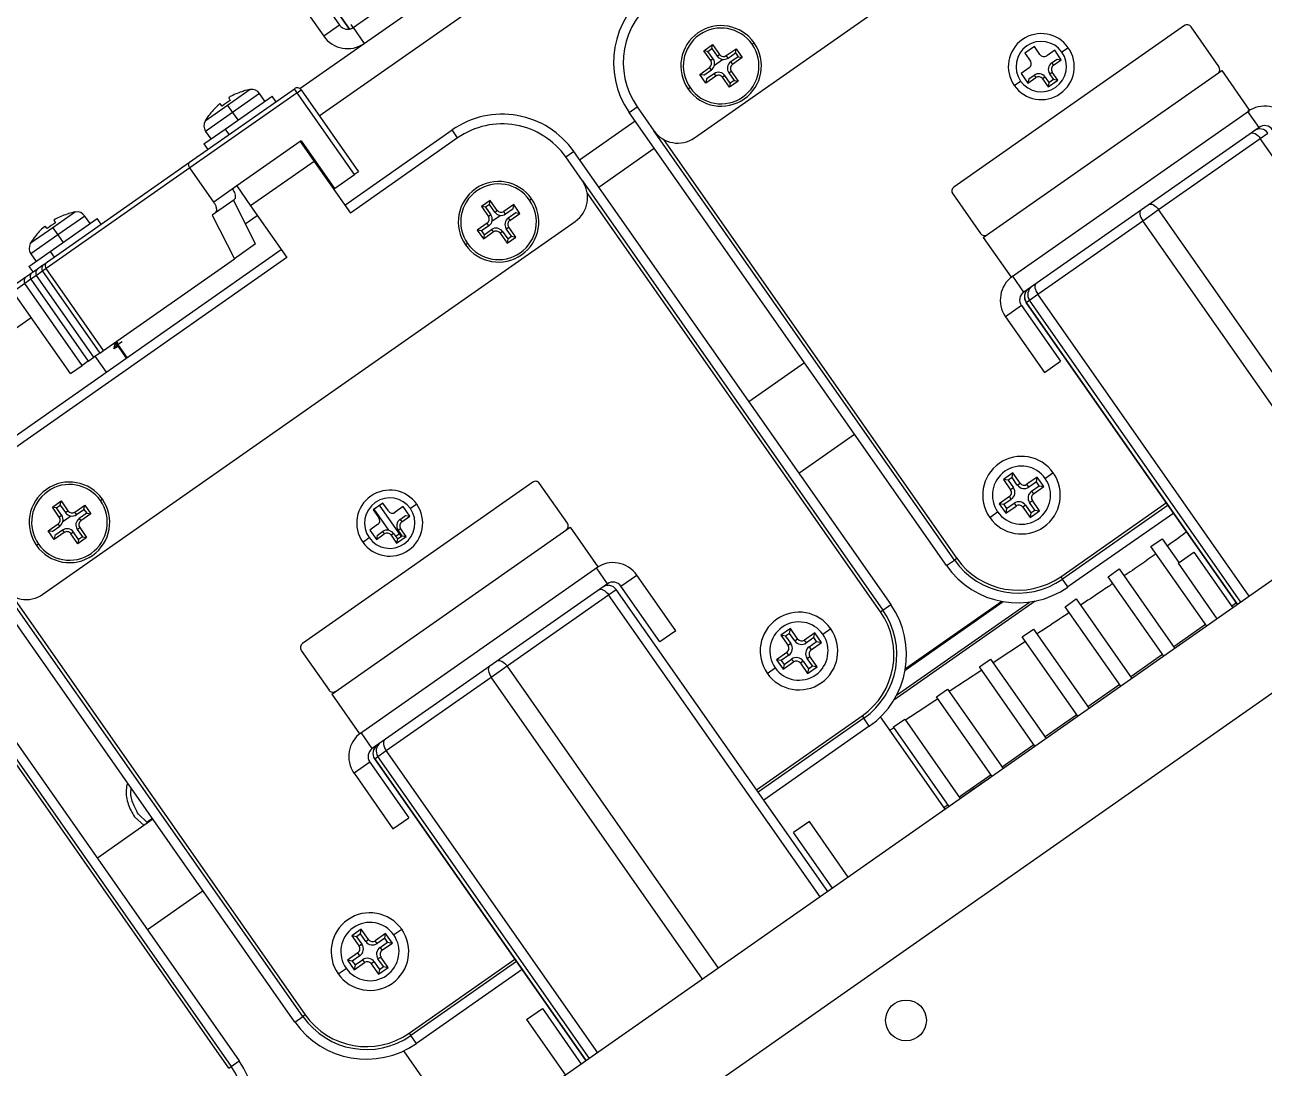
# Model space of a CAD drawing. Header units: millimetres. Extents: x 152904052 to 153933663, y 538271515 to 539240469.
# Drawn here: x 153354179.3 to 153354307, y 538947628.5 to 538947736 of the extents above; entities that cross this region are included whole.
import ezdxf

# ---------------------------------------------------------------- set-up
doc = ezdxf.new("R2010")
doc.units = ezdxf.units.MM
doc.layers.add('POWR', color=5, linetype='Continuous')

msp = doc.modelspace()

# ---------------------------------------------------------------- linework, layer by layer
at = {"layer": 'POWR', "color": 7}
for p, q in [((153354248.3, 538947724.32), (153354303.19, 538947762.75)), ((153354209.62, 538947726.59), (153354247.11, 538947752.84)), ((153354213.11, 538947735.69), (153354237.36, 538947752.67)), ((153354214.26, 538947734.05), (153354238.51, 538947751.03)), ((153354205.62, 538947745.7), (153354212.74, 538947735.53)), ((153354212.74, 538947735.53), (153354205.62, 538947745.7)), ((153354207.71, 538947741.67), (153354211.72, 538947735.94)), ((153354100.79, 538947522.14), (153354412.51, 538947740.42)), ((153354395.76, 538947740.29), (153354174.59, 538947585.42)), ((153354206.07, 538947740.53), (153354210.08, 538947734.79)), ((153354211.72, 538947735.94), (153354210.08, 538947734.79)), ((153354213.12, 538947735.7), (153354212.9, 538947736.01)), ((153354213.11, 538947735.69), (153354214.26, 538947734.05)), ((153354298.81, 538947735.88), (153354275.05, 538947719.24)), ((153354302.37, 538947731.66), (153354299.5, 538947735.75)), ((153354207.61, 538947729.4), (153354214.26, 538947734.05)), ((153354249.28, 538947733.3), (153354250.18, 538947733.93)), ((153354250.1, 538947733.51), (153354250.18, 538947733.93)), ((153354250.18, 538947733.93), (153354250.89, 538947732.91)), ((153354254.24, 538947733.97), (153354254.44, 538947734.11)), ((153354283.35, 538947733.72), (153354282.36, 538947733.03)), ((153354283.92, 538947732.9), (153354283.35, 538947733.72)), ((153354286.85, 538947733.61), (153354286.19, 538947733.15)), ((153354249.99, 538947732.28), (153354249.28, 538947733.3)), ((153354249.7, 538947733.23), (153354249.28, 538947733.3)), ((153354249.7, 538947733.23), (153354250.1, 538947733.51)), ((153354250.24, 538947732.45), (153354249.7, 538947733.23)), ((153354250.24, 538947732.45), (153354249.99, 538947732.28)), ((153354250.1, 538947733.51), (153354250.64, 538947732.73)), ((153354250.37, 538947731.81), (153354251.21, 538947732.39)), ((153354250.64, 538947732.73), (153354250.89, 538947732.91)), ((153354251.59, 538947732.79), (153354252.61, 538947733.5)), ((153354251.77, 538947732.53), (153354251.59, 538947732.79)), ((153354251.77, 538947732.53), (153354252.54, 538947733.08)), ((153354252.82, 538947732.68), (153354252.04, 538947732.14)), ((153354253.24, 538947732.6), (153354252.22, 538947731.88)), ((153354252.54, 538947733.08), (153354252.61, 538947733.5)), ((153354252.54, 538947733.08), (153354252.82, 538947732.68)), ((153354252.61, 538947733.5), (153354253.24, 538947732.6)), ((153354252.82, 538947732.68), (153354253.24, 538947732.6)), ((153354282.36, 538947733.03), (153354282.94, 538947732.21)), ((153354285.44, 538947733.35), (153354284.62, 538947732.78)), ((153354285.13, 538947732.05), (153354285.7, 538947732.44)), ((153354285.31, 538947731.8), (153354286.12, 538947732.37)), ((153354286.12, 538947732.37), (153354285.44, 538947733.35)), ((153354285.7, 538947732.44), (153354286.12, 538947732.37)), ((153354248.85, 538947730.86), (153354249.87, 538947731.58)), ((153354249.27, 538947730.79), (153354250.05, 538947731.33)), ((153354250.05, 538947731.33), (153354249.87, 538947731.58)), ((153354251.85, 538947731.01), (153354252.1, 538947731.19)), ((153354251.85, 538947731.01), (153354252.39, 538947730.24)), ((153354252.04, 538947732.14), (153354252.22, 538947731.88)), ((153354252.1, 538947731.19), (153354252.82, 538947730.16)), ((153354278.08, 538947714.04), (153354302.66, 538947731.25)), ((153354282.82, 538947731.52), (153354282, 538947730.94)), ((153354284.93, 538947730.92), (153354285.18, 538947731.1)), ((153354285.13, 538947732.05), (153354285.31, 538947731.8)), ((153354285.76, 538947730.28), (153354285.18, 538947731.1)), ((153354302.66, 538947731.25), (153354305.52, 538947727.15)), ((153354249.48, 538947729.96), (153354248.85, 538947730.86)), ((153354249.27, 538947730.79), (153354248.85, 538947730.86)), ((153354248.9, 538947730.78), (153354248.99, 538947730.84)), ((153354250.5, 538947730.68), (153354249.48, 538947729.96)), ((153354249.55, 538947730.39), (153354249.48, 538947729.96)), ((153354250.32, 538947730.93), (153354249.55, 538947730.39)), ((153354250.32, 538947730.93), (153354250.5, 538947730.68)), ((153354251.45, 538947730.73), (153354251.2, 538947730.56)), ((153354251.91, 538947729.53), (153354251.2, 538947730.56)), ((153354251.99, 538947729.96), (153354251.45, 538947730.73)), ((153354252.82, 538947730.16), (153354251.91, 538947729.53)), ((153354251.99, 538947729.96), (153354251.91, 538947729.53)), ((153354252.39, 538947730.24), (153354251.99, 538947729.96)), ((153354252.39, 538947730.24), (153354252.82, 538947730.16)), ((153354281.28, 538947729.71), (153354281.93, 538947730.16)), ((153354282, 538947730.94), (153354282.68, 538947729.96)), ((153354282.68, 538947729.96), (153354283.5, 538947730.53)), ((153354282.76, 538947730.39), (153354282.68, 538947729.96)), ((153354282.76, 538947730.39), (153354283.33, 538947730.78)), ((153354283.33, 538947730.78), (153354283.5, 538947730.53)), ((153354284.45, 538947730.59), (153354284.2, 538947730.41)), ((153354284.2, 538947730.41), (153354284.77, 538947729.59)), ((153354284.45, 538947730.59), (153354284.85, 538947730.02)), ((153354284.77, 538947729.59), (153354285.76, 538947730.28)), ((153354284.85, 538947730.02), (153354284.77, 538947729.59)), ((153354284.85, 538947730.02), (153354285.33, 538947730.36)), ((153354285.33, 538947730.36), (153354284.93, 538947730.92)), ((153354285.33, 538947730.36), (153354285.76, 538947730.28)), ((153354196.25, 538947721.81), (153354207.06, 538947729.38)), ((153354207.35, 538947728.97), (153354196.29, 538947721.23)), ((153354199.91, 538947725.22), (153354204.76, 538947728.62)), ((153354202.5, 538947729.3), (153354200.18, 538947727.67)), ((153354203.48, 538947728.88), (153354200.69, 538947726.93)), ((153354201.79, 538947729.14), (153354201.8, 538947729.12)), ((153354204.02, 538947728.11), (153354203.48, 538947728.88)), ((153354205.16, 538947728.05), (153354204.76, 538947728.62)), ((153354207.35, 538947728.97), (153354207.06, 538947729.38)), ((153354207.35, 538947728.97), (153354207.76, 538947729.26)), ((153354213.26, 538947720.53), (153354207.35, 538947728.97)), ((153354207.76, 538947729.26), (153354213.66, 538947720.82)), ((153354247.85, 538947729.5), (153354247.65, 538947729.35)), ((153354200.18, 538947727.67), (153354197.85, 538947726.04)), ((153354199.61, 538947727.59), (153354199.4, 538947727.83)), ((153354200.18, 538947727.67), (153354200.69, 538947726.93)), ((153354200.29, 538947728.45), (153354200.45, 538947728.18)), ((153354241.58, 538947726.94), (153354242.4, 538947727.51)), ((153354242.4, 538947727.51), (153354244.12, 538947725.06)), ((153354200.69, 538947726.93), (153354197.91, 538947724.98)), ((153354198.25, 538947726.64), (153354198.24, 538947726.66)), ((153354200.69, 538947726.93), (153354201.24, 538947726.16)), ((153354236.45, 538947722.06), (153354242.19, 538947726.08)), ((153354274.28, 538947680.25), (153354241.58, 538947726.94)), ((153354280.95, 538947709.95), (153354305.52, 538947727.15)), ((153354306.51, 538947725.4), (153354305.36, 538947727.04)), ((153354197.71, 538947723.69), (153354199.91, 538947725.22)), ((153354197.91, 538947724.98), (153354198.45, 538947724.21)), ((153354199.91, 538947725.22), (153354200.31, 538947724.65)), ((153354212.26, 538947717.39), (153354223.32, 538947725.13)), ((153354223.89, 538947724.32), (153354223.32, 538947725.13)), ((153354275.1, 538947680.82), (153354244.12, 538947725.06)), ((153354306.51, 538947725.4), (153354282.26, 538947708.42)), ((153354306.63, 538947724.26), (153354307.41, 538947724.81)), ((153354197.71, 538947723.69), (153354198.12, 538947723.12)), ((153354207.67, 538947723.94), (153354201.11, 538947719.36)), ((153354207.77, 538947724.01), (153354207.67, 538947723.94)), ((153354207.67, 538947723.94), (153354209.1, 538947721.9)), ((153354207.77, 538947724.01), (153354211.21, 538947719.1)), ((153354207.94, 538947723.77), (153354207.84, 538947723.7)), ((153354208, 538947723.68), (153354207.94, 538947723.56)), ((153354223.89, 538947724.32), (153354212.83, 538947716.57)), ((153354245.12, 538947724.16), (153354275.34, 538947680.99)), ((153354296.15, 538947716.93), (153354306.63, 538947724.26)), ((153354328.43, 538947693.14), (153354306.63, 538947724.26)), ((153354235.03, 538947722.35), (153354235.85, 538947722.92)), ((153354236.75, 538947719.89), (153354235.03, 538947722.35)), ((153354235.85, 538947722.92), (153354268.54, 538947676.23)), ((153354238.43, 538947719.24), (153354244.16, 538947723.25)), ((153354196.29, 538947721.23), (153354181.48, 538947710.86)), ((153354181.6, 538947711.55), (153354196.25, 538947721.81)), ((153354198.76, 538947717.7), (153354196.29, 538947721.23)), ((153354209.1, 538947721.9), (153354202.55, 538947717.31)), ((153354209.1, 538947721.9), (153354212.83, 538947716.57)), ((153354213.66, 538947720.82), (153354213.26, 538947720.53)), ((153354211.21, 538947719.1), (153354213.26, 538947720.53)), ((153354236.75, 538947719.89), (153354267.72, 538947675.66)), ((153354201.11, 538947719.36), (153354198.76, 538947717.7)), ((153354201.11, 538947719.36), (153354202.55, 538947717.31)), ((153354211.21, 538947719.1), (153354211.11, 538947719.03)), ((153354267.48, 538947675.49), (153354237.26, 538947718.65)), ((153354274.93, 538947718.55), (153354277.8, 538947714.45)), ((153354200.85, 538947717.95), (153354198.93, 538947716.61)), ((153354203.06, 538947713.39), (153354200.77, 538947717.89)), ((153354202.55, 538947717.31), (153354206.28, 538947711.98)), ((153354227.24, 538947717.87), (153354226.34, 538947717.24)), ((153354226.34, 538947717.24), (153354227.06, 538947716.22)), ((153354226.77, 538947717.17), (153354226.34, 538947717.24)), ((153354227.16, 538947717.44), (153354226.77, 538947717.17)), ((153354226.77, 538947717.17), (153354227.31, 538947716.39)), ((153354227.16, 538947717.44), (153354227.24, 538947717.87)), ((153354227.71, 538947716.67), (153354227.16, 538947717.44)), ((153354227.96, 538947716.85), (153354227.24, 538947717.87)), ((153354229.68, 538947717.44), (153354228.65, 538947716.73)), ((153354229.6, 538947717.02), (153354228.83, 538947716.47)), ((153354229.6, 538947717.02), (153354229.68, 538947717.44)), ((153354229.65, 538947717.3), (153354229.73, 538947717.36)), ((153354230.31, 538947716.54), (153354229.68, 538947717.44)), ((153354231.3, 538947717.91), (153354231.51, 538947718.05)), ((153354181.13, 538947677.29), (153354236.01, 538947715.71)), ((153354181.89, 538947712.61), (153354186.74, 538947716)), ((153354184.48, 538947716.68), (153354182.16, 538947715.05)), ((153354182.27, 538947715.83), (153354182.43, 538947715.56)), ((153354185.46, 538947716.26), (153354182.67, 538947714.31)), ((153354183.77, 538947716.52), (153354183.78, 538947716.5)), ((153354186, 538947715.49), (153354185.46, 538947716.26)), ((153354187.14, 538947715.43), (153354186.74, 538947716)), ((153354198.93, 538947716.61), (153354198.6, 538947716.37)), ((153354198.6, 538947716.37), (153354200.89, 538947711.87)), ((153354202, 538947715.46), (153354203.24, 538947716.32)), ((153354227.31, 538947716.39), (153354227.06, 538947716.22)), ((153354227.43, 538947715.75), (153354228.27, 538947716.33)), ((153354227.71, 538947716.67), (153354227.96, 538947716.85)), ((153354228.83, 538947716.47), (153354228.65, 538947716.73)), ((153354229.11, 538947716.08), (153354229.88, 538947716.62)), ((153354229.11, 538947716.08), (153354229.28, 538947715.82)), ((153354229.28, 538947715.82), (153354230.31, 538947716.54)), ((153354229.88, 538947716.62), (153354230.31, 538947716.54)), ((153354283.7, 538947708.21), (153354294.52, 538947715.78)), ((153354294.52, 538947715.78), (153354296.15, 538947716.93)), ((153354316.31, 538947684.66), (153354294.52, 538947715.78)), ((153354317.95, 538947685.8), (153354296.15, 538947716.93)), ((153354182.16, 538947715.05), (153354179.83, 538947713.42)), ((153354181.58, 538947714.97), (153354181.38, 538947715.21)), ((153354182.16, 538947715.05), (153354182.67, 538947714.31)), ((153354226.93, 538947715.52), (153354225.91, 538947714.8)), ((153354225.91, 538947714.8), (153354226.54, 538947713.9)), ((153354226.34, 538947714.73), (153354225.91, 538947714.8)), ((153354227.11, 538947715.27), (153354226.34, 538947714.73)), ((153354226.34, 538947714.73), (153354226.62, 538947714.33)), ((153354226.54, 538947713.9), (153354227.56, 538947714.62)), ((153354226.62, 538947714.33), (153354227.39, 538947714.87)), ((153354227.11, 538947715.27), (153354226.93, 538947715.52)), ((153354227.39, 538947714.87), (153354227.56, 538947714.62)), ((153354228.51, 538947714.67), (153354228.26, 538947714.5)), ((153354228.26, 538947714.5), (153354228.98, 538947713.47)), ((153354228.51, 538947714.67), (153354229.05, 538947713.9)), ((153354228.91, 538947714.95), (153354229.16, 538947715.13)), ((153354229.45, 538947714.18), (153354228.91, 538947714.95)), ((153354229.88, 538947714.1), (153354229.16, 538947715.13)), ((153354182.67, 538947714.31), (153354179.89, 538947712.36)), ((153354180.23, 538947714.02), (153354180.22, 538947714.04)), ((153354182.67, 538947714.31), (153354183.22, 538947713.54)), ((153354203.06, 538947713.39), (153354200.89, 538947711.87)), ((153354224.91, 538947713.44), (153354224.71, 538947713.29)), ((153354226.62, 538947714.33), (153354226.54, 538947713.9)), ((153354228.98, 538947713.47), (153354229.88, 538947714.1)), ((153354229.05, 538947713.9), (153354228.98, 538947713.47)), ((153354229.05, 538947713.9), (153354229.45, 538947714.18)), ((153354229.45, 538947714.18), (153354229.88, 538947714.1)), ((153354278.08, 538947714.04), (153354280.95, 538947709.95)), ((153354176.62, 538947692.44), (153354205.7, 538947712.8)), ((153354206.28, 538947711.98), (153354177.2, 538947691.62)), ((153354179.69, 538947711.07), (153354181.89, 538947712.61)), ((153354179.89, 538947712.36), (153354180.43, 538947711.59)), ((153354181.89, 538947712.61), (153354182.29, 538947712.03)), ((153354187.39, 538947702.42), (153354200.89, 538947711.87)), ((153354179.69, 538947711.07), (153354180.09, 538947710.5)), ((153354180.02, 538947710.44), (153354180.59, 538947710.84)), ((153354181.09, 538947710.59), (153354180.47, 538947710.15)), ((153354180.59, 538947710.84), (153354181, 538947711.13)), ((153354181, 538947711.13), (153354181.03, 538947711.15)), ((153354181, 538947711.13), (153354181.04, 538947711.07)), ((153354181.03, 538947711.15), (153354181.22, 538947711.28)), ((153354181.09, 538947710.59), (153354187, 538947702.15)), ((153354181.1, 538947710.59), (153354181.09, 538947710.59)), ((153354181.48, 538947710.86), (153354181.1, 538947710.59)), ((153354181.1, 538947710.59), (153354187, 538947702.15)), ((153354181.22, 538947711.28), (153354181.6, 538947711.55)), ((153354187.39, 538947702.42), (153354181.48, 538947710.86)), ((153354179.27, 538947709.31), (153354178.07, 538947708.47)), ((153354178.19, 538947709.17), (153354179.39, 538947710)), ((153354179.89, 538947709.75), (153354179.27, 538947709.31)), ((153354185.18, 538947700.87), (153354179.27, 538947709.31)), ((153354179.39, 538947710), (153354179.8, 538947710.29)), ((153354179.8, 538947710.29), (153354179.83, 538947710.31)), ((153354179.8, 538947710.29), (153354179.84, 538947710.23)), ((153354179.83, 538947710.31), (153354180.02, 538947710.44)), ((153354179.89, 538947709.75), (153354185.8, 538947701.31)), ((153354179.9, 538947709.75), (153354179.89, 538947709.75)), ((153354180.47, 538947710.15), (153354179.9, 538947709.75)), ((153354179.9, 538947709.75), (153354185.8, 538947701.31)), ((153354186.38, 538947701.71), (153354180.47, 538947710.15)), ((153354282.26, 538947708.42), (153354281.11, 538947710.06)), ((153354183.98, 538947700.03), (153354178.07, 538947708.47)), ((153354282.84, 538947707.61), (153354283.7, 538947708.21)), ((153354305.5, 538947677.08), (153354283.7, 538947708.21)), ((153354282.02, 538947707.03), (153354280.38, 538947705.88)), ((153354282.02, 538947707.03), (153354286.03, 538947701.3)), ((153354282.51, 538947707.37), (153354282.84, 538947707.61)), ((153354282.51, 538947707.37), (153354304.3, 538947676.24)), ((153354304.3, 538947676.25), (153354282.51, 538947707.37)), ((153354282.51, 538947707.37), (153354282.51, 538947707.37)), ((153354304.64, 538947676.48), (153354282.84, 538947707.61)), ((153354142.45, 538947679.56), (153354179.94, 538947705.81)), ((153354280.38, 538947705.88), (153354284.39, 538947700.15)), ((153354188.34, 538947703.09), (153354188.53, 538947703.08)), ((153354188.58, 538947703.26), (153354189.73, 538947701.62)), ((153354188.65, 538947703.3), (153354189.8, 538947701.67)), ((153354185.8, 538947701.31), (153354186.38, 538947701.71)), ((153354187, 538947702.15), (153354186.38, 538947701.71)), ((153354187.68, 538947700.18), (153354186.53, 538947701.82)), ((153354187, 538947702.15), (153354187.39, 538947702.42)), ((153354187, 538947702.15), (153354187, 538947702.15)), ((153354188.62, 538947702.67), (153354188.85, 538947702.87)), ((153354188.79, 538947702.79), (153354188.62, 538947702.67)), ((153354183.98, 538947700.03), (153354185.18, 538947700.87)), ((153354185.8, 538947701.31), (153354185.18, 538947700.87)), ((153354185.8, 538947701.31), (153354185.8, 538947701.31)), ((153354259.65, 538947701.14), (153354253.92, 538947697.12)), ((153354284.39, 538947700.15), (153354286.03, 538947701.3)), ((153354264.81, 538947693.76), (153354259.08, 538947689.75)), ((153354231.64, 538947688.84), (153354207.88, 538947672.21)), ((153354281.13, 538947689.81), (153354280.15, 538947689.12)), ((153354280.64, 538947689.03), (153354280.15, 538947689.12)), ((153354280.15, 538947689.12), (153354280.9, 538947688.06)), ((153354281.05, 538947689.32), (153354280.64, 538947689.03)), ((153354280.64, 538947689.03), (153354281.18, 538947688.26)), ((153354281.05, 538947689.32), (153354281.13, 538947689.81)), ((153354281.59, 538947688.54), (153354281.05, 538947689.32)), ((153354281.88, 538947688.74), (153354281.13, 538947689.81)), ((153354283.64, 538947689.37), (153354282.58, 538947688.62)), ((153354283.55, 538947688.88), (153354282.78, 538947688.33)), ((153354283.55, 538947688.88), (153354283.64, 538947689.37)), ((153354283.84, 538947688.47), (153354283.55, 538947688.88)), ((153354284.33, 538947688.38), (153354283.64, 538947689.37)), ((153354285.3, 538947689.79), (153354284.48, 538947689.22)), ((153354235.2, 538947684.62), (153354232.33, 538947688.72)), ((153354281.18, 538947688.26), (153354280.9, 538947688.06)), ((153354281.59, 538947688.54), (153354281.88, 538947688.74)), ((153354282.78, 538947688.33), (153354282.58, 538947688.62)), ((153354283.06, 538947687.93), (153354283.84, 538947688.47)), ((153354283.06, 538947687.93), (153354283.26, 538947687.64)), ((153354283.26, 538947687.64), (153354284.33, 538947688.38)), ((153354283.84, 538947688.47), (153354284.33, 538947688.38)), ((153354182.11, 538947686.27), (153354183.01, 538947686.9)), ((153354182.53, 538947686.19), (153354182.93, 538947686.47)), ((153354182.93, 538947686.47), (153354183.01, 538947686.9)), ((153354182.93, 538947686.47), (153354183.47, 538947685.7)), ((153354183.01, 538947686.9), (153354183.72, 538947685.88)), ((153354184.42, 538947685.75), (153354185.44, 538947686.47)), ((153354185.37, 538947686.04), (153354185.44, 538947686.47)), ((153354185.44, 538947686.47), (153354186.07, 538947685.57)), ((153354187.07, 538947686.94), (153354187.27, 538947687.08)), ((153354216.18, 538947686.69), (153354215.19, 538947686)), ((153354218.08, 538947683.27), (153354215.85, 538947686.46)), ((153354216.75, 538947685.87), (153354216.18, 538947686.69)), ((153354218.27, 538947686.32), (153354217.45, 538947685.74)), ((153354218.95, 538947685.34), (153354218.27, 538947686.32)), ((153354219.67, 538947686.57), (153354219.02, 538947686.11)), ((153354280.77, 538947687.36), (153354279.71, 538947686.61)), ((153354279.71, 538947686.61), (153354280.4, 538947685.63)), ((153354280.2, 538947686.53), (153354279.71, 538947686.61)), ((153354280.97, 538947687.07), (153354280.2, 538947686.53)), ((153354280.2, 538947686.53), (153354280.48, 538947686.12)), ((153354280.4, 538947685.63), (153354281.46, 538947686.38)), ((153354280.48, 538947686.12), (153354281.26, 538947686.66)), ((153354280.97, 538947687.07), (153354280.77, 538947687.36)), ((153354281.26, 538947686.66), (153354281.46, 538947686.38)), ((153354282.45, 538947686.46), (153354282.16, 538947686.25)), ((153354282.45, 538947686.46), (153354282.99, 538947685.68)), ((153354282.85, 538947686.74), (153354283.14, 538947686.94)), ((153354283.4, 538947685.96), (153354282.85, 538947686.74)), ((153354283.89, 538947685.88), (153354283.14, 538947686.94)), ((153354286.07, 538947679.1), (153354296.96, 538947686.73)), ((153354297.13, 538947686.48), (153354286.24, 538947678.86)), ((153354182.82, 538947685.24), (153354182.11, 538947686.27)), ((153354182.53, 538947686.19), (153354182.11, 538947686.27)), ((153354183.07, 538947685.42), (153354182.53, 538947686.19)), ((153354183.07, 538947685.42), (153354182.82, 538947685.24)), ((153354183.2, 538947684.78), (153354184.03, 538947685.36)), ((153354183.47, 538947685.7), (153354183.72, 538947685.88)), ((153354184.6, 538947685.5), (153354184.42, 538947685.75)), ((153354184.6, 538947685.5), (153354185.37, 538947686.04)), ((153354185.65, 538947685.64), (153354184.87, 538947685.1)), ((153354184.87, 538947685.1), (153354185.05, 538947684.85)), ((153354186.07, 538947685.57), (153354185.05, 538947684.85)), ((153354185.37, 538947686.04), (153354185.65, 538947685.64)), ((153354185.65, 538947685.64), (153354186.07, 538947685.57)), ((153354215.19, 538947686), (153354215.77, 538947685.18)), ((153354216.8, 538947683.88), (153354215.28, 538947686.06)), ((153354217.96, 538947685.01), (153354218.53, 538947685.41)), ((153354217.96, 538947685.01), (153354218.14, 538947684.76)), ((153354218.14, 538947684.76), (153354218.95, 538947685.34)), ((153354218.53, 538947685.41), (153354218.95, 538947685.34)), ((153354278.74, 538947685.2), (153354279.56, 538947685.78)), ((153354280.48, 538947686.12), (153354280.4, 538947685.63)), ((153354282.16, 538947686.25), (153354282.9, 538947685.19)), ((153354282.9, 538947685.19), (153354283.89, 538947685.88)), ((153354282.99, 538947685.68), (153354282.9, 538947685.19)), ((153354282.99, 538947685.68), (153354283.4, 538947685.96)), ((153354283.4, 538947685.96), (153354283.89, 538947685.88)), ((153354297.71, 538947685.66), (153354286.81, 538947678.04)), ((153354181.68, 538947683.83), (153354182.7, 538947684.55)), ((153354182.31, 538947682.93), (153354181.68, 538947683.83)), ((153354182.1, 538947683.76), (153354181.68, 538947683.83)), ((153354181.73, 538947683.75), (153354181.81, 538947683.81)), ((153354182.1, 538947683.76), (153354182.88, 538947684.3)), ((153354183.15, 538947683.9), (153354182.38, 538947683.36)), ((153354182.88, 538947684.3), (153354182.7, 538947684.55)), ((153354183.15, 538947683.9), (153354183.33, 538947683.65)), ((153354184.68, 538947683.98), (153354184.93, 538947684.16)), ((153354184.68, 538947683.98), (153354185.22, 538947683.21)), ((153354184.93, 538947684.16), (153354185.64, 538947683.13)), ((153354210.91, 538947667.01), (153354235.49, 538947684.22)), ((153354215.64, 538947684.48), (153354214.83, 538947683.91)), ((153354214.83, 538947683.91), (153354215.51, 538947682.93)), ((153354215.59, 538947683.35), (153354216.16, 538947683.75)), ((153354216.16, 538947683.75), (153354216.33, 538947683.5)), ((153354217.76, 538947683.89), (153354218.01, 538947684.07)), ((153354218.16, 538947683.32), (153354217.76, 538947683.89)), ((153354218.59, 538947683.25), (153354218.01, 538947684.07)), ((153354235.49, 538947684.22), (153354238.35, 538947680.12)), ((153354180.68, 538947682.46), (153354180.48, 538947682.32)), ((153354183.33, 538947683.65), (153354182.31, 538947682.93)), ((153354182.38, 538947683.36), (153354182.31, 538947682.93)), ((153354184.28, 538947683.7), (153354184.03, 538947683.52)), ((153354184.74, 538947682.5), (153354184.03, 538947683.52)), ((153354184.82, 538947682.93), (153354184.28, 538947683.7)), ((153354185.64, 538947683.13), (153354184.74, 538947682.5)), ((153354184.82, 538947682.93), (153354184.74, 538947682.5)), ((153354185.22, 538947683.21), (153354184.82, 538947682.93)), ((153354185.22, 538947683.21), (153354185.64, 538947683.13)), ((153354214.1, 538947682.67), (153354214.76, 538947683.13)), ((153354215.51, 538947682.93), (153354216.33, 538947683.5)), ((153354215.59, 538947683.35), (153354215.51, 538947682.93)), ((153354217.28, 538947683.55), (153354217.03, 538947683.38)), ((153354217.03, 538947683.38), (153354217.6, 538947682.56)), ((153354217.28, 538947683.55), (153354217.68, 538947682.99)), ((153354217.91, 538947683.51), (153354217.51, 538947683.23)), ((153354217.6, 538947682.56), (153354218.59, 538947683.25)), ((153354217.68, 538947682.99), (153354217.6, 538947682.56)), ((153354217.68, 538947682.99), (153354218.16, 538947683.32)), ((153354218.16, 538947683.32), (153354218.59, 538947683.25)), ((153354295.37, 538947682.2), (153354296.52, 538947683)), ((153354296.52, 538947683), (153354298.24, 538947680.55)), ((153354301.11, 538947674.01), (153354295.37, 538947682.2)), ((153354298.16, 538947680.49), (153354299.8, 538947681.64)), ((153354299.8, 538947681.64), (153354303.81, 538947675.9)), ((153354207.11, 538947633.21), (153354174.41, 538947679.91)), ((153354213.78, 538947662.91), (153354238.35, 538947680.12)), ((153354239.34, 538947678.37), (153354238.19, 538947680)), ((153354274.28, 538947680.25), (153354275.1, 538947680.82)), ((153354275.34, 538947680.99), (153354275.1, 538947680.82)), ((153354290.95, 538947679.1), (153354292.1, 538947679.91)), ((153354292.1, 538947679.91), (153354297.83, 538947671.71)), ((153354298.16, 538947680.49), (153354302.17, 538947674.75)), ((153354240.73, 538947678.12), (153354242.37, 538947679.27)), ((153354246.38, 538947673.53), (153354242.37, 538947679.27)), ((153354286.07, 538947679.1), (153354286.24, 538947678.86)), ((153354286.81, 538947678.04), (153354286.24, 538947678.86)), ((153354296.68, 538947670.91), (153354290.95, 538947679.1)), ((153354207.93, 538947633.79), (153354176.95, 538947678.02)), ((153354239.34, 538947678.37), (153354215.09, 538947661.39)), ((153354239.46, 538947677.23), (153354240.24, 538947677.78)), ((153354262.04, 538947646.65), (153354240.24, 538947677.78)), ((153354244.75, 538947672.39), (153354240.73, 538947678.12)), ((153354177.95, 538947677.12), (153354208.17, 538947633.96)), ((153354228.98, 538947669.9), (153354239.46, 538947677.23)), ((153354261.26, 538947646.1), (153354239.46, 538947677.23)), ((153354267.72, 538947675.66), (153354268.54, 538947676.23)), ((153354283.44, 538947676.59), (153354268.85, 538947666.38)), ((153354269.14, 538947666.88), (153354282.86, 538947676.49)), ((153354270.03, 538947669.46), (153354280.14, 538947676.54)), ((153354280, 538947676.56), (153354270.05, 538947669.6)), ((153354286.53, 538947676.01), (153354287.67, 538947676.81)), ((153354287.67, 538947676.81), (153354293.41, 538947668.62)), ((153354304.19, 538947676.41), (153354303.7, 538947676.07)), ((153354168.68, 538947675.89), (153354201.37, 538947629.2)), ((153354267.48, 538947675.49), (153354267.72, 538947675.66)), ((153354292.26, 538947667.81), (153354286.53, 538947676.01)), ((153354246.38, 538947673.53), (153354244.75, 538947672.39)), ((153354258.2, 538947673.75), (153354257.21, 538947673.06)), ((153354258.11, 538947673.26), (153354258.2, 538947673.75)), ((153354258.94, 538947672.68), (153354258.2, 538947673.75)), ((153354262.36, 538947673.73), (153354261.54, 538947673.16)), ((153354282.1, 538947672.91), (153354283.25, 538947673.71)), ((153354283.25, 538947673.71), (153354288.98, 538947665.52)), ((153354300.99, 538947674.17), (153354297.72, 538947671.88)), ((153354169.58, 538947672.86), (153354200.55, 538947628.63)), ((153354257.7, 538947672.97), (153354257.21, 538947673.06)), ((153354257.21, 538947673.06), (153354257.96, 538947672)), ((153354258.11, 538947673.26), (153354257.7, 538947672.97)), ((153354257.7, 538947672.97), (153354258.25, 538947672.2)), ((153354258.65, 538947672.48), (153354258.11, 538947673.26)), ((153354258.65, 538947672.48), (153354258.94, 538947672.68)), ((153354260.7, 538947673.31), (153354259.64, 538947672.56)), ((153354259.84, 538947672.27), (153354259.64, 538947672.56)), ((153354260.62, 538947672.82), (153354259.84, 538947672.27)), ((153354260.13, 538947671.87), (153354260.9, 538947672.41)), ((153354260.33, 538947671.58), (153354261.39, 538947672.32)), ((153354260.62, 538947672.82), (153354260.7, 538947673.31)), ((153354260.9, 538947672.41), (153354260.62, 538947672.82)), ((153354261.39, 538947672.32), (153354260.7, 538947673.31)), ((153354260.9, 538947672.41), (153354261.39, 538947672.32)), ((153354282.44, 538947672.43), (153354279.09, 538947670.23)), ((153354287.84, 538947664.72), (153354282.1, 538947672.91)), ((153354200.31, 538947628.45), (153354170.09, 538947671.62)), ((153354207.76, 538947671.51), (153354210.63, 538947667.42)), ((153354257.84, 538947671.3), (153354256.77, 538947670.55)), ((153354258.04, 538947671.01), (153354257.26, 538947670.47)), ((153354258.04, 538947671.01), (153354257.84, 538947671.3)), ((153354258.25, 538947672.2), (153354257.96, 538947672)), ((153354260.13, 538947671.87), (153354260.33, 538947671.58)), ((153354296.57, 538947671.08), (153354293.29, 538947668.78)), ((153354227.35, 538947668.75), (153354228.98, 538947669.9)), ((153354250.78, 538947638.77), (153354228.98, 538947669.9)), ((153354255.81, 538947669.14), (153354256.62, 538947669.72)), ((153354256.77, 538947670.55), (153354257.46, 538947669.57)), ((153354257.26, 538947670.47), (153354256.77, 538947670.55)), ((153354257.26, 538947670.47), (153354257.55, 538947670.06)), ((153354257.46, 538947669.57), (153354258.53, 538947670.32)), ((153354257.55, 538947670.06), (153354257.46, 538947669.57)), ((153354257.55, 538947670.06), (153354258.32, 538947670.6)), ((153354258.32, 538947670.6), (153354258.53, 538947670.32)), ((153354259.51, 538947670.39), (153354259.22, 538947670.19)), ((153354259.22, 538947670.19), (153354259.97, 538947669.13)), ((153354259.51, 538947670.39), (153354260.05, 538947669.62)), ((153354259.92, 538947670.68), (153354260.2, 538947670.88)), ((153354260.46, 538947669.9), (153354259.92, 538947670.68)), ((153354259.97, 538947669.13), (153354260.95, 538947669.82)), ((153354260.05, 538947669.62), (153354260.46, 538947669.9)), ((153354260.95, 538947669.82), (153354260.2, 538947670.88)), ((153354260.46, 538947669.9), (153354260.95, 538947669.82)), ((153354277.68, 538947669.81), (153354278.83, 538947670.61)), ((153354283.41, 538947661.62), (153354277.68, 538947669.81)), ((153354278.83, 538947670.61), (153354284.56, 538947662.42)), ((153354216.53, 538947661.18), (153354227.35, 538947668.75)), ((153354249.14, 538947637.62), (153354227.35, 538947668.75)), ((153354260.05, 538947669.62), (153354259.97, 538947669.13)), ((153354277.92, 538947669.47), (153354274.57, 538947667.28)), ((153354273.26, 538947666.71), (153354274.4, 538947667.52)), ((153354274.4, 538947667.52), (153354280.14, 538947659.33)), ((153354292.15, 538947667.98), (153354288.87, 538947665.68)), ((153354210.91, 538947667.01), (153354213.78, 538947662.91)), ((153354278.99, 538947658.52), (153354273.26, 538947666.71)), ((153354254.69, 538947657.14), (153354265.59, 538947664.76)), ((153354265.59, 538947664.76), (153354265.76, 538947664.52)), ((153354274.16, 538947655.14), (153354267.49, 538947664.66)), ((153354287.72, 538947664.88), (153354284.45, 538947662.59)), ((153354265.76, 538947664.52), (153354254.87, 538947656.89)), ((153354266.33, 538947663.7), (153354255.44, 538947656.07)), ((153354266.33, 538947663.7), (153354265.76, 538947664.52)), ((153354268.88, 538947663.54), (153354268.46, 538947663.27)), ((153354268.83, 538947663.62), (153354269.98, 538947664.42)), ((153354274.57, 538947655.42), (153354268.83, 538947663.62)), ((153354269.98, 538947664.42), (153354275.71, 538947656.23)), ((153354215.09, 538947661.39), (153354213.94, 538947663.03)), ((153354215.67, 538947660.58), (153354216.53, 538947661.18)), ((153354238.33, 538947630.05), (153354216.53, 538947661.18)), ((153354283.3, 538947661.78), (153354280.02, 538947659.49)), ((153354214.85, 538947660), (153354213.21, 538947658.85)), ((153354214.85, 538947660), (153354218.86, 538947654.26)), ((153354215.34, 538947660.34), (153354215.67, 538947660.58)), ((153354215.34, 538947660.34), (153354237.13, 538947629.21)), ((153354237.13, 538947629.21), (153354215.34, 538947660.34)), ((153354215.34, 538947660.34), (153354215.34, 538947660.34)), ((153354237.47, 538947629.45), (153354215.67, 538947660.58)), ((153354213.21, 538947658.85), (153354217.22, 538947653.11)), ((153354278.88, 538947658.69), (153354275.6, 538947656.39)), ((153354190.57, 538947654.36), (153354191.57, 538947653.46)), ((153354191.86, 538947653.79), (153354190.98, 538947654.64)), ((153354274.45, 538947655.59), (153354274.04, 538947655.3)), ((153354192.48, 538947654.1), (153354186.75, 538947650.09)), ((153354217.22, 538947653.11), (153354218.86, 538947654.26)), ((153354260.15, 538947653.87), (153354258.51, 538947652.73)), ((153354264.16, 538947648.14), (153354260.15, 538947653.87)), ((153354262.53, 538947646.99), (153354258.51, 538947652.73)), ((153354197.64, 538947646.73), (153354191.91, 538947642.72)), ((153354213.96, 538947642.78), (153354212.98, 538947642.09)), ((153354212.98, 538947642.09), (153354213.73, 538947641.02)), ((153354213.47, 538947642), (153354212.98, 538947642.09)), ((153354213.88, 538947642.29), (153354213.47, 538947642)), ((153354213.47, 538947642), (153354214.01, 538947641.22)), ((153354213.88, 538947642.29), (153354213.96, 538947642.78)), ((153354214.42, 538947641.51), (153354213.88, 538947642.29)), ((153354214.71, 538947641.71), (153354213.96, 538947642.78)), ((153354214.42, 538947641.51), (153354214.71, 538947641.71)), ((153354216.47, 538947642.33), (153354215.4, 538947641.59)), ((153354215.61, 538947641.3), (153354215.4, 538947641.59)), ((153354216.38, 538947641.84), (153354215.61, 538947641.3)), ((153354216.38, 538947641.84), (153354216.47, 538947642.33)), ((153354216.67, 538947641.44), (153354216.38, 538947641.84)), ((153354217.16, 538947641.35), (153354216.47, 538947642.33)), ((153354218.12, 538947642.76), (153354217.31, 538947642.19)), ((153354213.6, 538947640.33), (153354212.54, 538947639.58)), ((153354213.8, 538947640.04), (153354213.6, 538947640.33)), ((153354214.01, 538947641.22), (153354213.73, 538947641.02)), ((153354215.89, 538947640.89), (153354216.67, 538947641.44)), ((153354215.89, 538947640.89), (153354216.09, 538947640.6)), ((153354216.09, 538947640.6), (153354217.16, 538947641.35)), ((153354216.67, 538947641.44), (153354217.16, 538947641.35)), ((153354212.54, 538947639.58), (153354213.23, 538947638.6)), ((153354213.03, 538947639.49), (153354212.54, 538947639.58)), ((153354213.8, 538947640.04), (153354213.03, 538947639.49)), ((153354213.03, 538947639.49), (153354213.31, 538947639.09)), ((153354213.23, 538947638.6), (153354214.29, 538947639.34)), ((153354213.31, 538947639.09), (153354213.23, 538947638.6)), ((153354213.31, 538947639.09), (153354214.09, 538947639.63)), ((153354214.09, 538947639.63), (153354214.29, 538947639.34)), ((153354215.28, 538947639.42), (153354214.99, 538947639.22)), ((153354214.99, 538947639.22), (153354215.73, 538947638.16)), ((153354215.28, 538947639.42), (153354215.82, 538947638.64)), ((153354215.68, 538947639.71), (153354215.97, 538947639.91)), ((153354216.23, 538947638.93), (153354215.68, 538947639.71)), ((153354216.72, 538947638.84), (153354215.97, 538947639.91)), ((153354218.9, 538947632.07), (153354229.79, 538947639.7)), ((153354229.96, 538947639.45), (153354219.07, 538947631.82)), ((153354211.57, 538947638.17), (153354212.39, 538947638.74)), ((153354215.73, 538947638.16), (153354216.72, 538947638.84)), ((153354215.82, 538947638.64), (153354215.73, 538947638.16)), ((153354215.82, 538947638.64), (153354216.23, 538947638.93)), ((153354216.23, 538947638.93), (153354216.72, 538947638.84)), ((153354230.54, 538947638.63), (153354219.64, 538947631)), ((153354208.17, 538947633.96), (153354207.93, 538947633.79)), ((153354230.99, 538947633.46), (153354232.63, 538947634.6)), ((153354232.63, 538947634.6), (153354236.64, 538947628.87)), ((153354207.11, 538947633.21), (153354207.93, 538947633.79)), ((153354230.99, 538947633.46), (153354235, 538947627.72)), ((153354218.9, 538947632.07), (153354219.07, 538947631.82)), ((153354219.64, 538947631), (153354219.07, 538947631.82)), ((153354225.01, 538947620.72), (153354218.34, 538947630.25)), ((153354200.55, 538947628.63), (153354201.37, 538947629.2)), ((153354200.31, 538947628.45), (153354200.55, 538947628.63))]:
    msp.add_line(p, q, dxfattribs=at)
at = {"layer": 'POWR', "color": 7, "flags": 128}
for points in [[(153354305.63, 538947724.78), (153354305.72, 538947724.83), (153354305.84, 538947724.84), (153354305.96, 538947724.81), (153354306.1, 538947724.76), (153354306.24, 538947724.67), (153354306.38, 538947724.56), (153354306.51, 538947724.42), (153354306.63, 538947724.26)], [(153354295.15, 538947717.45), (153354295.25, 538947717.49), (153354295.36, 538947717.5), (153354295.49, 538947717.48), (153354295.62, 538947717.42), (153354295.76, 538947717.33), (153354295.9, 538947717.22), (153354296.03, 538947717.08), (153354296.15, 538947716.93)], [(153354294.33, 538947716.87), (153354294.27, 538947716.81), (153354294.23, 538947716.71), (153354294.21, 538947716.59), (153354294.23, 538947716.44), (153354294.26, 538947716.28), (153354294.33, 538947716.12), (153354294.41, 538947715.95), (153354294.52, 538947715.78)], [(153354283.52, 538947709.3), (153354283.45, 538947709.23), (153354283.41, 538947709.14), (153354283.4, 538947709.01), (153354283.41, 538947708.87), (153354283.45, 538947708.71), (153354283.51, 538947708.54), (153354283.6, 538947708.38), (153354283.7, 538947708.21)], [(153354238.46, 538947677.75), (153354238.55, 538947677.79), (153354238.67, 538947677.8), (153354238.79, 538947677.78), (153354238.93, 538947677.72), (153354239.07, 538947677.64), (153354239.21, 538947677.52), (153354239.34, 538947677.39), (153354239.46, 538947677.23)], [(153354227.16, 538947669.84), (153354227.1, 538947669.77), (153354227.06, 538947669.67), (153354227.04, 538947669.55), (153354227.06, 538947669.41), (153354227.09, 538947669.25), (153354227.16, 538947669.08), (153354227.24, 538947668.91), (153354227.35, 538947668.75)], [(153354227.98, 538947670.42), (153354228.08, 538947670.46), (153354228.19, 538947670.47), (153354228.32, 538947670.44), (153354228.45, 538947670.39), (153354228.59, 538947670.3), (153354228.73, 538947670.19), (153354228.86, 538947670.05), (153354228.98, 538947669.9)], [(153354216.35, 538947662.27), (153354216.28, 538947662.2), (153354216.24, 538947662.1), (153354216.23, 538947661.98), (153354216.24, 538947661.84), (153354216.28, 538947661.68), (153354216.34, 538947661.51), (153354216.43, 538947661.34), (153354216.53, 538947661.18)]]:
    msp.add_lwpolyline(points, dxfattribs=at)
at = {"layer": 'POWR', "color": 7}
msp.add_circle((153354270.11, 538947633.38), 2.1, dxfattribs=at)
for centre, radius, start, end in [((153354248.96, 538947732.1), 9, 125, 215), ((153354248.96, 538947732.1), 8, 125, 215), ((153354212.54, 538947736.51), 1, 215, 305), ((153354251.05, 538947731.73), 4.15, 35, 215), ((153354251.05, 538947731.73), 3.9, 35, 215), ((153354284.06, 538947731.66), 3.4, 35, 215), ((153354299.09, 538947735.47), 0.5, 35, 125), ((153354212.54, 538947736.51), 3, 215, 305), ((153354251.05, 538947731.73), 4.15, 215, 35), ((153354251.05, 538947731.73), 3.9, 215, 35), ((153354284.06, 538947731.66), 3.4, 215, 35), ((153354284.06, 538947731.66), 2.6, 35, 215), ((153354249.58, 538947731.99), 0.807, 305, 35), ((153354251.3, 538947733.2), 0.807, 215, 305), ((153354251.3, 538947733.2), 0.5, 215, 305), ((153354284.06, 538947731.66), 2.6, 215, 35), ((153354284.33, 538947733.19), 0.5, 215, 305), ((153354249.58, 538947731.99), 0.5, 305, 35), ((153354250.79, 538947730.27), 0.807, 35, 125), ((153354252.51, 538947731.48), 0.807, 125, 215), ((153354252.51, 538947731.48), 0.5, 125, 215), ((153354282.53, 538947731.93), 0.5, 305, 35), ((153354285.59, 538947731.39), 0.807, 125, 215), ((153354285.59, 538947731.39), 0.5, 125, 215), ((153354301.96, 538947731.37), 0.5, 305, 35), ((153354250.79, 538947730.27), 0.5, 35, 125), ((153354283.79, 538947730.12), 0.807, 35, 125), ((153354283.79, 538947730.12), 0.5, 35, 125), ((153354203.56, 538947722.84), 6.52, 105.6083, 117.5152), ((153354203.53, 538947722.88), 6.5, 99.1279, 105.5214), ((153354202.66, 538947728.31), 1, 35, 99.1279), ((153354207.35, 538947728.97), 0.5, 35, 125), ((153354203.56, 538947722.84), 6.52, 132.4848, 144.3917), ((153354203.64, 538947722.72), 6.32, 120.3185, 129.6814), ((153354307.08, 538947724.58), 3, 35, 125), ((153354198.73, 538947725.56), 1, 150.8721, 215), ((153354203.53, 538947722.88), 6.5, 144.4786, 150.8721), ((153354228.48, 538947717.76), 9, 35, 125), ((153354228.48, 538947717.76), 8, 35, 125), ((153354246.58, 538947726.78), 3, 215, 305), ((153354306.59, 538947724.24), 1, 35, 125), ((153354307.08, 538947724.58), 1, 35, 125), ((153354228.11, 538947715.67), 4.15, 35, 215), ((153354228.11, 538947715.67), 3.9, 35, 215), ((153354234.29, 538947718.17), 3, 305, 35), ((153354275.34, 538947718.83), 0.5, 125, 215), ((153354228.11, 538947715.67), 4.15, 215, 35), ((153354228.11, 538947715.67), 3.9, 215, 35), ((153354185.54, 538947710.22), 6.52, 105.6083, 117.5152), ((153354185.51, 538947710.26), 6.5, 99.1279, 105.5214), ((153354184.64, 538947715.69), 1, 35, 99.1279), ((153354226.65, 538947715.93), 0.5, 305, 35), ((153354226.65, 538947715.93), 0.807, 305, 35), ((153354228.37, 538947717.14), 0.807, 215, 305), ((153354228.37, 538947717.14), 0.5, 215, 305), ((153354229.57, 538947715.42), 0.807, 125, 215), ((153354229.57, 538947715.42), 0.5, 125, 215), ((153354185.53, 538947710.22), 6.52, 132.4848, 144.3917), ((153354185.62, 538947710.1), 6.32, 120.3185, 129.6814), ((153354227.85, 538947714.21), 0.807, 35, 125), ((153354227.85, 538947714.21), 0.5, 35, 125), ((153354278.21, 538947714.74), 0.5, 215, 305), ((153354180.71, 538947712.94), 1, 150.8721, 215), ((153354185.51, 538947710.26), 6.5, 144.4786, 150.8721), ((153354180.88, 538947710.43), 0.499, 125.07, 215.0698), ((153354181.5, 538947710.87), 0.5, 125, 215), ((153354181.5, 538947710.87), 0.499, 125.07, 215.0698), ((153354180.99, 538947711.05), 0.103, 37.4159, 66.5165), ((153354179.68, 538947709.59), 0.499, 125.07, 215.0698), ((153354180.3, 538947710.03), 0.5, 125, 215), ((153354180.3, 538947710.03), 0.499, 125.07, 215.0698), ((153354179.79, 538947710.21), 0.103, 37.4159, 66.5165), ((153354282.83, 538947707.6), 3, 125, 215), ((153354282.83, 538947707.6), 1, 125, 215), ((153354283.32, 538947707.95), 1, 125, 215), ((153354283.33, 538947707.95), 1, 125.0109, 215.0109), ((153354283.66, 538947708.18), 1, 125.0109, 215.0109), ((153354282.02, 538947687.5), 4, 35, 215), ((153354282.02, 538947687.5), 3, 35, 215), ((153354183.87, 538947684.7), 4.15, 35, 215), ((153354231.92, 538947688.43), 0.5, 35, 125), ((153354282.02, 538947687.5), 4, 215, 35), ((153354282.02, 538947687.5), 3, 215, 35), ((153354183.87, 538947684.7), 3.9, 35, 215), ((153354216.89, 538947684.62), 3.4, 35, 215), ((153354280.49, 538947687.77), 0.5, 305, 35), ((153354280.49, 538947687.77), 0.851, 305, 35), ((153354282.29, 538947689.03), 0.851, 215, 305), ((153354282.29, 538947689.03), 0.5, 215, 305), ((153354283.55, 538947687.23), 0.851, 125, 215), ((153354283.55, 538947687.23), 0.5, 125, 215), ((153354183.87, 538947684.7), 4.15, 215, 35), ((153354183.87, 538947684.7), 3.9, 215, 35), ((153354216.89, 538947684.62), 3.4, 215, 35), ((153354216.89, 538947684.62), 2.6, 35, 215), ((153354281.75, 538947685.97), 0.851, 35, 125), ((153354281.75, 538947685.97), 0.5, 35, 125), ((153354182.41, 538947684.96), 0.5, 305, 35), ((153354182.41, 538947684.96), 0.807, 305, 35), ((153354184.13, 538947686.16), 0.807, 215, 305), ((153354184.13, 538947686.16), 0.5, 215, 305), ((153354185.34, 538947684.44), 0.807, 125, 215), ((153354216.89, 538947684.62), 2.6, 215, 35), ((153354215.36, 538947684.89), 0.5, 305, 35), ((153354217.16, 538947686.15), 0.5, 215, 305), ((153354218.42, 538947684.35), 0.807, 125, 215), ((153354183.62, 538947683.24), 0.807, 35, 125), ((153354183.62, 538947683.24), 0.5, 35, 125), ((153354185.34, 538947684.44), 0.5, 125, 215), ((153354216.62, 538947683.09), 0.807, 35, 125), ((153354218.42, 538947684.35), 0.5, 125, 215), ((153354234.79, 538947684.34), 0.5, 305, 35), ((153354216.62, 538947683.09), 0.5, 35, 125), ((153354239.91, 538947677.55), 3, 35, 125), ((153354281.65, 538947685.41), 9, 215, 305), ((153354281.65, 538947685.41), 8, 215, 305), ((153354281.65, 538947685.41), 7.7, 215, 305), ((153354179.41, 538947679.74), 3, 215, 305), ((153354239.42, 538947677.2), 1, 35, 125), ((153354239.91, 538947677.55), 1, 35, 125), ((153354261.17, 538947671.07), 9, 305, 35), ((153354259.08, 538947671.44), 4, 35, 215), ((153354261.17, 538947671.07), 7.7, 305, 35), ((153354261.17, 538947671.07), 8, 305, 35), ((153354259.08, 538947671.44), 4, 215, 35), ((153354259.08, 538947671.44), 3, 35, 215), ((153354259.08, 538947671.44), 3, 215, 35), ((153354259.35, 538947672.97), 0.851, 215, 305), ((153354259.35, 538947672.97), 0.5, 215, 305), ((153354208.17, 538947671.8), 0.5, 125, 215), ((153354257.55, 538947671.71), 0.5, 305, 35), ((153354257.55, 538947671.71), 0.851, 305, 35), ((153354260.61, 538947671.17), 0.851, 125, 215), ((153354260.61, 538947671.17), 0.5, 125, 215), ((153354258.81, 538947669.91), 0.851, 35, 125), ((153354258.81, 538947669.91), 0.5, 35, 125), ((153354211.03, 538947667.7), 0.5, 215, 305), ((153354215.66, 538947660.57), 3, 125, 215), ((153354215.66, 538947660.57), 1, 125, 215), ((153354216.15, 538947660.91), 1, 125, 215), ((153354216.15, 538947660.91), 1, 125.0109, 215.0109), ((153354216.49, 538947661.15), 1, 125.0109, 215.0109), ((153354214.85, 538947640.47), 4, 35, 215), ((153354214.85, 538947640.47), 3, 35, 215), ((153354214.85, 538947640.47), 4, 215, 35), ((153354214.85, 538947640.47), 3, 215, 35), ((153354215.12, 538947642), 0.5, 215, 305), ((153354213.32, 538947640.74), 0.5, 305, 35), ((153354213.32, 538947640.74), 0.851, 305, 35), ((153354215.12, 538947642), 0.851, 215, 305), ((153354216.38, 538947640.2), 0.851, 125, 215), ((153354216.38, 538947640.2), 0.5, 125, 215), ((153354214.58, 538947638.93), 0.851, 35, 125), ((153354214.58, 538947638.93), 0.5, 35, 125), ((153354214.48, 538947638.38), 7.7, 215, 305), ((153354214.48, 538947638.38), 9, 215, 305), ((153354214.48, 538947638.38), 8, 215, 305), ((153354194, 538947624.04), 9, 305, 35), ((153354194, 538947624.04), 8, 305, 35)]:
    msp.add_arc(centre, radius, start, end, dxfattribs=at)
for points, knots in [([(153354200.54, 538947728.63), (153354200.51, 538947728.61), (153354200.44, 538947728.57), (153354200.35, 538947728.51), (153354200.3, 538947728.47), (153354200.29, 538947728.46), (153354200.29, 538947728.45)], [0, 0, 0, 0, 0.250648, 0.499754, 0.7491, 1, 1, 1, 1]), ([(153354199.4, 538947727.83), (153354199.4, 538947727.83), (153354199.38, 538947727.83), (153354199.32, 538947727.79), (153354199.24, 538947727.73), (153354199.18, 538947727.68), (153354199.15, 538947727.65)], [0, 0, 0, 0, 0.250648, 0.499754, 0.7491, 1, 1, 1, 1]), ([(153354199.15, 538947727.65), (153354199.18, 538947727.68), (153354199.24, 538947727.73), (153354199.32, 538947727.79), (153354199.38, 538947727.83), (153354199.4, 538947727.83), (153354199.4, 538947727.83)], [0, 0, 0, 0, 0.250648, 0.499754, 0.7491, 1, 1, 1, 1]), ([(153354196.29, 538947721.23), (153354196.26, 538947721.27), (153354196.21, 538947721.35), (153354196.17, 538947721.48), (153354196.15, 538947721.62), (153354196.18, 538947721.74), (153354196.22, 538947721.78), (153354196.25, 538947721.81)], [0, 0, 0, 0, 0.163518, 0.344285, 0.539301, 0.775308, 1, 1, 1, 1]), ([(153354200.67, 538947719.04), (153354200.72, 538947718.96), (153354200.82, 538947718.8), (153354200.93, 538947718.54), (153354200.98, 538947718.29), (153354200.96, 538947718.07), (153354200.88, 538947717.99), (153354200.85, 538947717.95)], [0, 0, 0, 0, 0.174736, 0.363548, 0.559692, 0.78787, 1, 1, 1, 1]), ([(153354198.93, 538947716.61), (153354198.98, 538947716.66), (153354199.08, 538947716.77), (153354199.05, 538947717.09), (153354198.94, 538947717.42), (153354198.81, 538947717.61), (153354198.76, 538947717.7)], [0, 0, 0, 0, 0.273241, 0.566326, 0.7921708, 1, 1, 1, 1]), ([(153354182.52, 538947716.01), (153354182.49, 538947715.99), (153354182.42, 538947715.95), (153354182.33, 538947715.9), (153354182.28, 538947715.85), (153354182.27, 538947715.84), (153354182.27, 538947715.83)], [0, 0, 0, 0, 0.250648, 0.499754, 0.7491, 1, 1, 1, 1]), ([(153354181.38, 538947715.21), (153354181.37, 538947715.21), (153354181.36, 538947715.21), (153354181.3, 538947715.17), (153354181.22, 538947715.11), (153354181.16, 538947715.06), (153354181.13, 538947715.03)], [0, 0, 0, 0, 0.250648, 0.499754, 0.7491, 1, 1, 1, 1]), ([(153354181.13, 538947715.03), (153354181.16, 538947715.06), (153354181.22, 538947715.11), (153354181.3, 538947715.17), (153354181.36, 538947715.21), (153354181.37, 538947715.21), (153354181.38, 538947715.21)], [0, 0, 0, 0, 0.250648, 0.499754, 0.7491, 1, 1, 1, 1]), ([(153354181.48, 538947710.86), (153354181.46, 538947710.9), (153354181.41, 538947710.98), (153354181.38, 538947711.13), (153354181.4, 538947711.29), (153354181.47, 538947711.44), (153354181.55, 538947711.51), (153354181.6, 538947711.55)], [0, 0, 0, 0, 0.174928, 0.36388, 0.560047, 0.788091, 1, 1, 1, 1]), ([(153354188.62, 538947702.67), (153354188.55, 538947702.64), (153354188.39, 538947702.56), (153354188.45, 538947702.65), (153354188.73, 538947702.91), (153354189.09, 538947703.2), (153354189.29, 538947703.35)], [0, 0, 0, 0, 0.240848, 0.476572, 0.721491, 1, 1, 1, 1]), ([(153354188.57, 538947703.02), (153354188.55, 538947702.95), (153354188.5, 538947702.81), (153354188.46, 538947702.68), (153354188.43, 538947702.61)], [0, 0, 0, 0, 0.499894, 1, 1, 1, 1]), ([(153354188.85, 538947703.23), (153354188.76, 538947703.19), (153354188.59, 538947703.09), (153354188.5, 538947703.07), (153354188.53, 538947703.1), (153354188.53, 538947703.11)], [0, 0, 0, 0, 0.402272, 0.802406, 1, 1, 1, 1]), ([(153354299.06, 538947683.72), (153354298.8, 538947683.52), (153354298.15, 538947683.04), (153354297.45, 538947682.55), (153354297.04, 538947682.26)], [0, 0, 0, 0, 0.419591, 1, 1, 1, 1]), ([(153354295.89, 538947681.46), (153354295.36, 538947681.08), (153354294.3, 538947680.33), (153354293.17, 538947679.56), (153354292.6, 538947679.18)], [0, 0, 0, 0, 0.503739, 1, 1, 1, 1]), ([(153354291.44, 538947678.4), (153354291, 538947678.1), (153354289.93, 538947677.36), (153354288.79, 538947676.61), (153354288.12, 538947676.17)], [0, 0, 0, 0, 0.408579, 1, 1, 1, 1]), ([(153354286.95, 538947675.4), (153354286.07, 538947674.82), (153354284.98, 538947674.08), (153354283.84, 538947673.34), (153354283.61, 538947673.19)], [0, 0, 0, 0, 0.79895, 1, 1, 1, 1]), ([(153354273.4, 538947666.51), (153354272.98, 538947666.24), (153354271.87, 538947665.51), (153354270.75, 538947664.78), (153354270.05, 538947664.31)], [0, 0, 0, 0, 0.373568, 1, 1, 1, 1]), ([(153354275.7, 538947656.25), (153354275.98, 538947656.45), (153354276.64, 538947656.93), (153354277.54, 538947657.56), (153354278.23, 538947658.03), (153354278.56, 538947658.25), (153354278.66, 538947658.32), (153354278.69, 538947658.34), (153354278.7, 538947658.35)], [0, 0, 0, 0, 0.286105, 0.661036, 0.899005, 0.966626, 0.987595, 1, 1, 1, 1]), ([(153354278.7, 538947658.35), (153354278.78, 538947658.41), (153354278.87, 538947658.48), (153354278.96, 538947658.54), (153354278.97, 538947658.54), (153354278.97, 538947658.55)], [0, 0, 0, 0, 0.905989, 0.983144, 1, 1, 1, 1]), ([(153354189.85, 538947657.86), (153354189.79, 538947657.62), (153354189.63, 538947656.89), (153354189.85, 538947655.63), (153354190.33, 538947654.77), (153354190.57, 538947654.36)], [0, 0, 0, 0, 0.198437, 0.60934, 1, 1, 1, 1]), ([(153354190.98, 538947654.64), (153354190.77, 538947655.02), (153354190.34, 538947655.78), (153354190.14, 538947656.75), (153354190.24, 538947657.24), (153354190.25, 538947657.29)], [0, 0, 0, 0, 0.459005, 0.941794, 1, 1, 1, 1]), ([(153354192.42, 538947654.18), (153354192.39, 538947654.16), (153354192.27, 538947654.08), (153354192.03, 538947653.91), (153354191.86, 538947653.79)], [0, 0, 0, 0, 0.259781, 1, 1, 1, 1])]:
    msp.add_open_spline(points, degree=3, knots=knots, dxfattribs=at)

doc.saveas('drawing.dxf')
